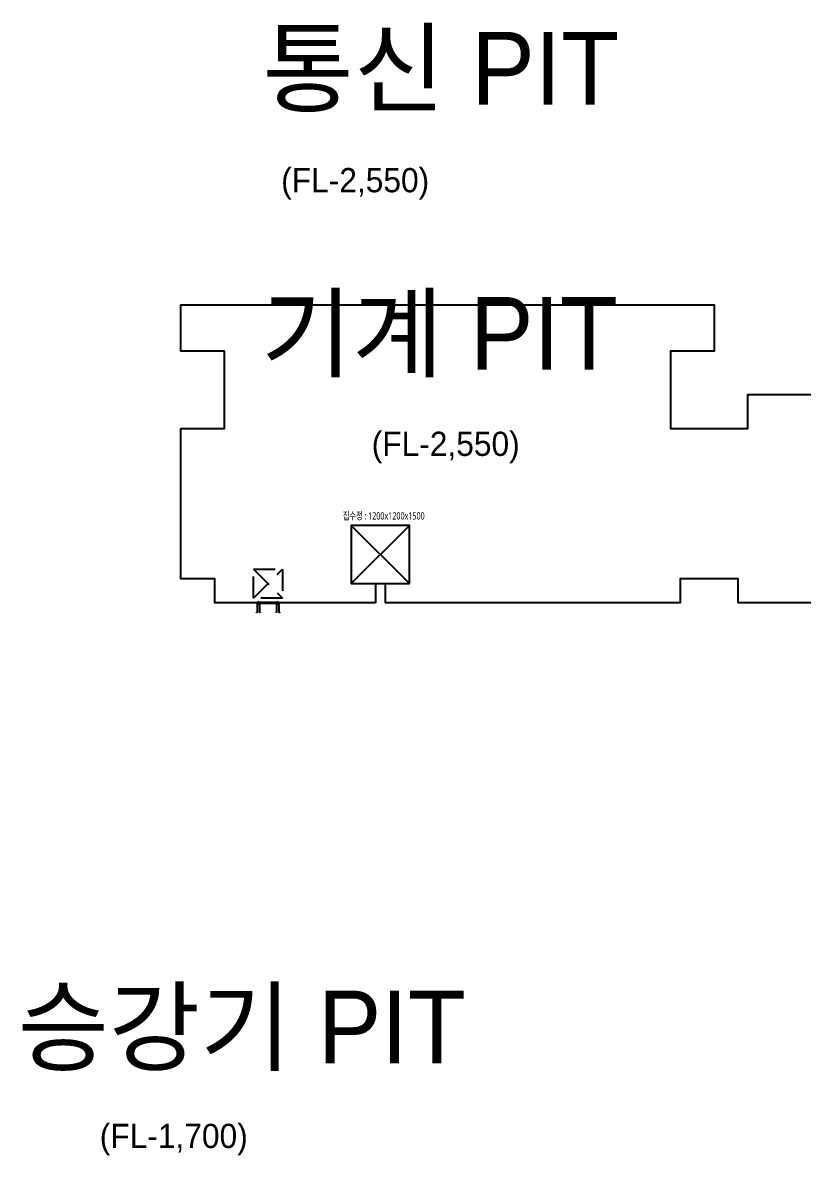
# Model space of a CAD drawing. Header units: millimetres. Extents: x 87841 to 185159, y 39599 to 152003.
# Drawn here: x 152992 to 169075, y 96306 to 119682 of the extents above; entities that cross this region are included whole.
import ezdxf
from ezdxf.enums import TextEntityAlignment as Align

# ---------------------------------------------------------------- set-up
doc = ezdxf.new("R2010")
doc.units = ezdxf.units.MM
doc.header["$LTSCALE"] = 300
doc.linetypes.add('HID', pattern=[2.3, 1.5, -0.8])
doc.layers.add('# 레벨계획_251201', color=140, linetype='Continuous', plot=False)
doc.layers.add('NOPLOT-TEXT', color=41, linetype='Continuous', plot=False)
for name, color, linetype in [('A-OPEN', 1, 'Continuous'), ('ISL', 251, 'Continuous'), ('OPEN', 1, 'HID'), ('슬래브라인', 7, 'Continuous'), ('철제사다리', 6, 'Continuous'), ('트랜치', 8, 'Continuous')]:
    doc.layers.add(name, color=color, linetype=linetype)
doc.styles.add('Gtx', font='Dotum.ttf')
doc.styles.add('맑은고딕', font='malgun.ttf')

# ---------------------------------------------------------------- blocks, each defined once
blk = doc.blocks.new('A$Ca24c0e43')
at = {"layer": '철제사다리', "color": 4, "ltscale": 0.5}
for p, q in [((215, 465), (215, 480)), ((215, 480), (225, 480)), ((13, 418), (13, 62)), ((25, 465), (225, 465)), ((25, 415), (225, 415)), ((38, 418), (38, 62)), ((215, 415), (215, 400)), ((215, 400), (225, 400)), ((25, 65), (225, 65)), ((25, 15), (225, 15)), ((215, 65), (215, 80)), ((215, 80), (225, 80)), ((215, 0), (215, 15)), ((225, 0), (215, 0))]:
    blk.add_line(p, q, dxfattribs=at)
for centre in [(25, 440), (25, 40)]:
    blk.add_circle(centre, 25.4, dxfattribs=at)

msp = doc.modelspace()

# ---------------------------------------------------------------- linework, layer by layer
at = {"layer": 'A-OPEN'}
for p, q in [((159768.3, 109305), (160968.3, 108105)), ((159768.3, 108105), (160968.3, 109305))]:
    msp.add_line(p, q, dxfattribs=at)
at = {"layer": 'OPEN'}
for p, q in [((157753.6, 107805), (158353.6, 108405)), ((157753.6, 108405), (158353.6, 107805))]:
    msp.add_line(p, q, dxfattribs=at)
at = {"layer": 'OPEN', "elevation": 0}
msp.add_lwpolyline([(157753.6, 108405), (158353.6, 108405), (158353.6, 107805), (157753.6, 107805)], close=True, dxfattribs=at)
at = {"layer": '슬래브라인', "elevation": 0}
msp.add_lwpolyline([(160968.3, 108105), (160968.3, 109305), (159768.3, 109305), (159768.3, 108105)], close=True, dxfattribs=at)
at = {"layer": '트랜치'}
for p, q in [((160268.3, 108105), (160268.3, 107705)), ((160468.3, 108105), (160468.3, 107705))]:
    msp.add_line(p, q, dxfattribs=at)
at = {"layer": '트랜치', "elevation": 0}
for points in [[(160268.3, 107705), (156953.6, 107705), (156953.6, 108205), (156253.6, 108205), (156253.6, 111305), (157153.6, 111305), (157153.6, 112905), (156253.6, 112905), (156253.6, 113855), (167253.6, 113855), (167253.6, 112905), (166353.6, 112905), (166353.6, 111305), (167953.6, 111305), (167953.6, 112005), (176353.6, 112005)], [(176353.6, 107705), (167753.6, 107705), (167753.6, 108205), (166553.6, 108205), (166553.6, 107705), (160468.3, 107705)]]:
    msp.add_lwpolyline(points, dxfattribs=at)

# ---------------------------------------------------------------- block references
at = {"layer": 'ISL', "rotation": 270}
msp.add_blockref('A$Ca24c0e43', (157813.6, 107730.4), dxfattribs=at)

# ---------------------------------------------------------------- texts
at = {"layer": '# 레벨계획_251201', "style": 'Gtx'}
for s, p in [('(FL-2,550)', (158324.5, 116181)), ('(FL-2,550)', (160191.5, 110739.8)), ('(FL-1,700)', (154581.7, 96456))]:
    msp.add_text(s, height=500, dxfattribs=at).set_placement(p)
at = {"layer": 'NOPLOT-TEXT', "style": 'Gtx'}
for s, p in [('통신 PIT', (157936.9, 117991.7)), ('기계 PIT', (157910.3, 112520.2)), ('승강기 PIT', (152889.6, 98205.2))]:
    msp.add_text(s, height=1500, dxfattribs=at).set_placement(p)
at = {"layer": 'NOPLOT-TEXT', "style": '맑은고딕', "width": 0.7}
msp.add_text('집수정 : 1200x1200x1500', height=150, dxfattribs=at).set_placement((160440.9, 109502.9), align=Align.MIDDLE_CENTER)

doc.saveas('drawing.dxf')
